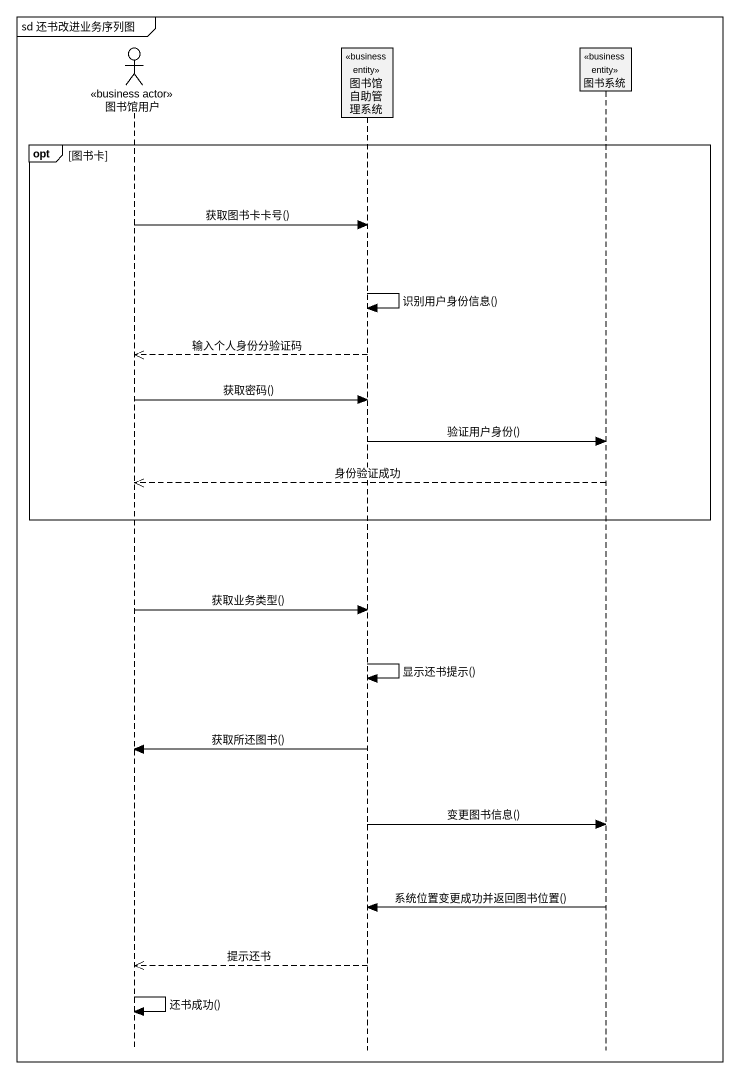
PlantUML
@startuml
mainframe sd 还书改进业务序列图
hide footbox
actor 图书馆用户 <<business actor>>
participant 图书馆自助管理系统 <<business entity>>
participant 图书系统 <<business entity>>

opt 图书卡
  图书馆用户 -> 图书馆自助管理系统 : 获取图书卡卡号()
  图书馆自助管理系统 -> 图书馆自助管理系统 : 识别用户身份信息()
  图书馆自助管理系统 -->> 图书馆用户 : 输入个人身份分验证码
  图书馆用户 -> 图书馆自助管理系统 : 获取密码()
  图书馆自助管理系统 -> 图书系统 : 验证用户身份()
  图书系统 -->> 图书馆用户 : 身份验证成功
end
图书馆用户 -> 图书馆自助管理系统 : 获取业务类型()
图书馆自助管理系统 -> 图书馆自助管理系统 : 显示还书提示()
图书馆自助管理系统 -> 图书馆用户 : 获取所还图书()
图书馆自助管理系统 -> 图书系统 : 变更图书信息()
图书系统 -> 图书馆自助管理系统 : 系统位置变更成功并返回图书位置()
图书馆自助管理系统 -->> 图书馆用户 : 提示还书
图书馆用户 -> 图书馆用户 : 还书成功()
@enduml
